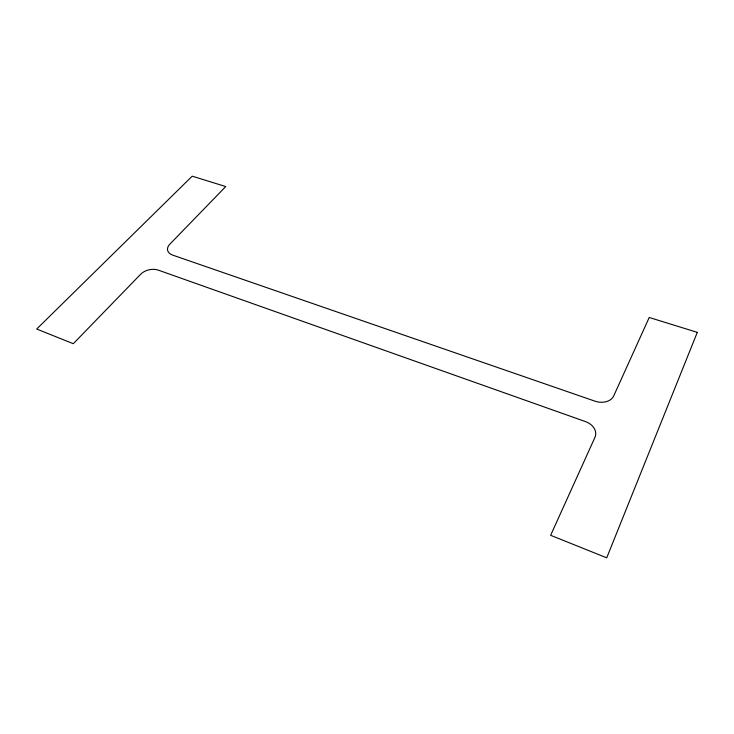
<?xml version="1.0" encoding="UTF-8"?>
<svg xmlns="http://www.w3.org/2000/svg" width="734" height="734" viewBox="0 0 734 734"><rect width="100%" height="100%" fill="white"/><g stroke="black" fill="none" stroke-linecap="round" stroke-linejoin="round"><path stroke-width="1.1" d="M697.3 332.355L606.724 557.822L550.638 535.306L594.962 437.354A15.414 11.671 12.5 0 0 585.402 421.564L158.296 270.13A12.863 8.358 -12.9 0 0 140.689 274.232L73.281 343.714L36.7 329.025L192.207 176.178L225.742 186.555L169.756 244.266A12.414 7.909 -11.1 0 0 172.664 255.111L594.935 401.159A14.919 10.845 11.8 0 0 613.707 395.938L649.214 317.483L697.3 332.355"/></g></svg>
